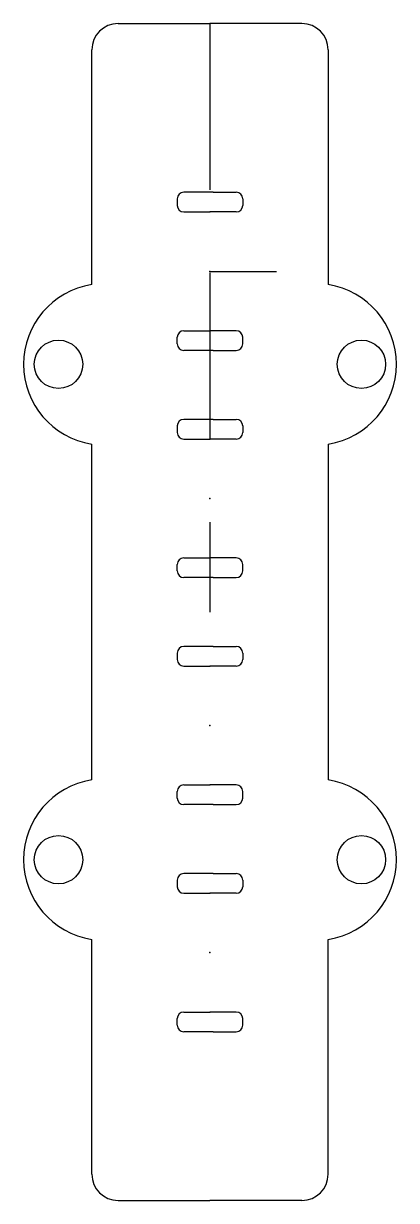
# Model space of a CAD drawing. Header units: inches. Extents: x -0.56 to 0.56, y -1.77 to 1.77.
import ezdxf

# ---------------------------------------------------------------- set-up
doc = ezdxf.new("R2010")
doc.units = ezdxf.units.IN
doc.linetypes.add('DASHED', pattern=[0.75, 0.5, -0.25])
doc.layers.get('0').update_dxf_attribs({"linetype": 'CONTINUOUS'})

msp = doc.modelspace()

# ---------------------------------------------------------------- linework, layer by layer
for p, q in [((-0.2762, 1.77), (0, 1.77)), ((0.2763, 1.77), (0, 1.77)), ((-0.355, 0.985), (-0.355, 1.6913)), ((0.355, 1.6913), (0.355, 0.985)), ((-0.0983, 1.2427), (-0.0983, 1.223)), ((-0.0099, 1.2624), (-0.0787, 1.2624)), ((0.01, 1.2624), (-0.0099, 1.2624)), ((0.01, 1.2624), (0.0787, 1.2624)), ((0.0984, 1.2427), (0.0984, 1.223)), ((-0.0787, 1.2033), (0.0001, 1.2033)), ((0.0787, 1.2033), (0, 1.2033)), ((-0.0983, 0.8065), (-0.0983, 0.8262)), ((-0.0787, 0.8459), (0.0001, 0.8459)), ((0.0787, 0.8459), (0, 0.8459)), ((0.0984, 0.8065), (0.0984, 0.8262)), ((-0.0099, 0.7868), (-0.0787, 0.7868)), ((0.01, 0.7868), (-0.0099, 0.7868)), ((0.01, 0.7868), (0.0787, 0.7868)), ((-0.0099, 0.5793), (-0.0787, 0.5793)), ((0.01, 0.5793), (-0.0099, 0.5793)), ((0.01, 0.5793), (0.0787, 0.5793)), ((-0.0983, 0.5596), (-0.0983, 0.54)), ((0.0984, 0.5596), (0.0984, 0.54)), ((-0.355, -0.505), (-0.355, 0.505)), ((-0.0787, 0.5203), (0.0001, 0.5203)), ((0.0787, 0.5203), (0, 0.5203)), ((0.355, 0.505), (0.355, -0.505)), ((-0.0983, 0.1234), (-0.0983, 0.1431)), ((-0.0787, 0.1628), (0.0001, 0.1628)), ((0.0787, 0.1628), (0, 0.1628)), ((0.0984, 0.1234), (0.0984, 0.1431)), ((-0.0099, 0.1037), (-0.0787, 0.1037)), ((0.01, 0.1037), (-0.0099, 0.1037)), ((0.01, 0.1037), (0.0787, 0.1037)), ((-0.0099, -0.1037), (-0.0787, -0.1037)), ((0.01, -0.1037), (-0.0099, -0.1037)), ((0.01, -0.1037), (0.0787, -0.1037)), ((-0.0983, -0.1234), (-0.0983, -0.1431)), ((0.0984, -0.1234), (0.0984, -0.1431)), ((-0.0787, -0.1628), (0.0001, -0.1628)), ((0.0787, -0.1628), (0, -0.1628)), ((-0.0787, -0.5203), (0.0001, -0.5203)), ((0.0787, -0.5203), (0, -0.5203)), ((-0.0983, -0.5596), (-0.0983, -0.54)), ((0.0984, -0.5596), (0.0984, -0.54)), ((-0.0099, -0.5793), (-0.0787, -0.5793)), ((0.01, -0.5793), (-0.0099, -0.5793)), ((0.01, -0.5793), (0.0787, -0.5793)), ((-0.0983, -0.8065), (-0.0983, -0.8262)), ((-0.0099, -0.7868), (-0.0787, -0.7868)), ((0.01, -0.7868), (-0.0099, -0.7868)), ((0.01, -0.7868), (0.0787, -0.7868)), ((0.0984, -0.8065), (0.0984, -0.8262)), ((-0.0787, -0.8459), (0.0001, -0.8459)), ((0.0787, -0.8459), (0, -0.8459)), ((-0.355, -1.6913), (-0.355, -0.985)), ((0.355, -1.6913), (0.355, -0.985)), ((-0.0787, -1.2033), (0.0001, -1.2033)), ((0.0787, -1.2033), (0, -1.2033)), ((-0.0983, -1.2427), (-0.0983, -1.223)), ((0.0984, -1.2427), (0.0984, -1.223)), ((-0.0099, -1.2624), (-0.0787, -1.2624)), ((0.01, -1.2624), (-0.0099, -1.2624)), ((0.01, -1.2624), (0.0787, -1.2624)), ((-0.2762, -1.77), (0, -1.77)), ((0.2763, -1.77), (0, -1.77))]:
    msp.add_line(p, q)
at = {"linetype": 'DASHED'}
for p, q in [((0, 1.77), (0, 0)), ((0, 1.0246), (0.1997, 1.0246))]:
    msp.add_line(p, q, dxfattribs=at)
for centre in [(-0.455, 0.745), (0.455, 0.745), (-0.455, -0.745), (0.455, -0.745)]:
    msp.add_circle(centre, 0.0727)
for centre, radius, start, end in [((-0.2762, 1.6913), 0.0787, 90, 180), ((0.2763, 1.6913), 0.0787, 0, 90), ((-0.0787, 1.2427), 0.0197, 90, 180), ((0.0787, 1.2427), 0.0197, 0, 90), ((-0.0787, 1.223), 0.0197, 180, 270), ((0.0787, 1.223), 0.0197, -90, 0), ((-0.317, 0.745), 0.243, 98.9943, 261.0057), ((0.3171, 0.745), 0.243, -81.0057, 81.0057), ((-0.0787, 0.8262), 0.0197, 90, 180), ((0.0787, 0.8262), 0.0197, 0, 90), ((-0.0787, 0.8065), 0.0197, 180, 270), ((0.0787, 0.8065), 0.0197, 270, 360), ((-0.0787, 0.5596), 0.0197, 90, 180), ((0.0787, 0.5596), 0.0197, 0, 90), ((-0.0787, 0.54), 0.0197, 180, 270), ((0.0787, 0.54), 0.0197, -90, 0), ((-0.0787, 0.1431), 0.0197, 90, 180), ((0.0787, 0.1431), 0.0197, 0, 90), ((-0.0787, 0.1234), 0.0197, 180, 270), ((0.0787, 0.1234), 0.0197, 270, 360), ((-0.0787, -0.1234), 0.0197, 90, 180), ((0.0787, -0.1234), 0.0197, 0, 90), ((-0.0787, -0.1431), 0.0197, 180, 270), ((0.0787, -0.1431), 0.0197, -90, 0), ((-0.317, -0.745), 0.243, 98.9943, 261.0057), ((-0.0787, -0.54), 0.0197, 90, 180), ((0.0787, -0.54), 0.0197, 0, 90), ((0.3171, -0.745), 0.243, -81.0057, 81.0057), ((-0.0787, -0.5596), 0.0197, 180, 270), ((0.0787, -0.5596), 0.0197, 270, 360), ((-0.0787, -0.8065), 0.0197, 90, 180), ((0.0787, -0.8065), 0.0197, 0, 90), ((-0.0787, -0.8262), 0.0197, 180, 270), ((0.0787, -0.8262), 0.0197, -90, 0), ((-0.0787, -1.223), 0.0197, 90, 180), ((0.0787, -1.223), 0.0197, 0, 90), ((-0.0787, -1.2427), 0.0197, 180, 270), ((0.0787, -1.2427), 0.0197, 270, 360), ((-0.2762, -1.6913), 0.0787, 180, 270), ((0.2763, -1.6913), 0.0787, -90, 0)]:
    msp.add_arc(centre, radius, start, end)
for p in [(0, 1.0246), (0, 0.3415), (0, 0.3415), (0, -0.3415), (0, -0.3415), (0, -1.0246), (0, -1.0246)]:
    msp.add_point(p)

doc.saveas('drawing.dxf')
